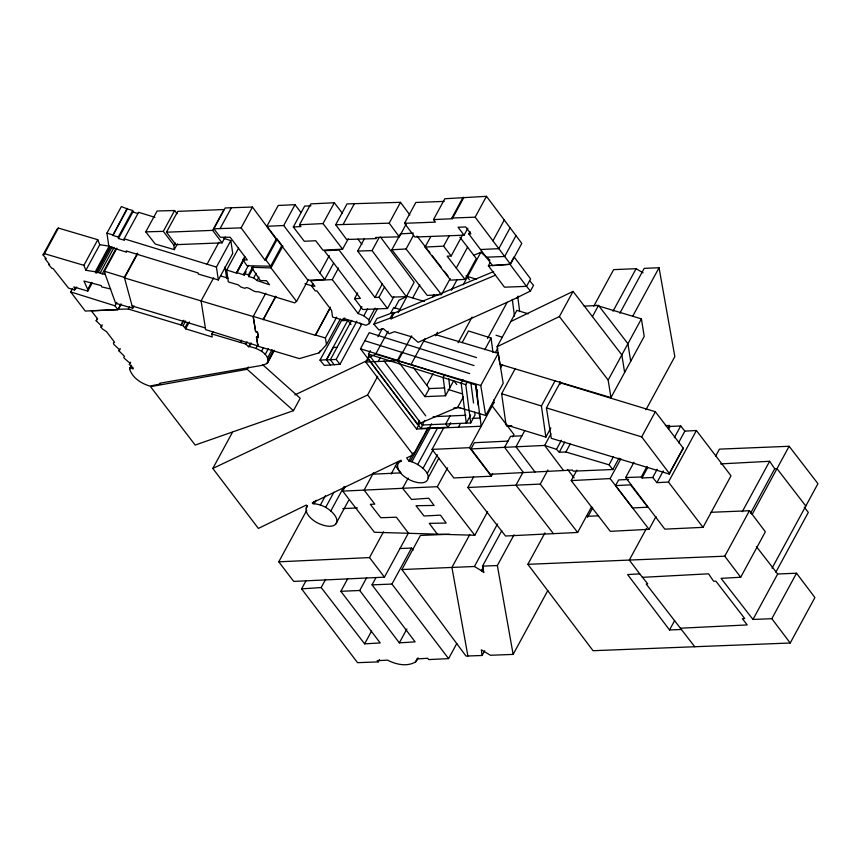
<?xml version="1.0" encoding="UTF-8"?>
<svg xmlns="http://www.w3.org/2000/svg" width="861" height="861" viewBox="0 0 861 861"><rect width="100%" height="100%" fill="white"/><g stroke="black" fill="none" stroke-linecap="round" stroke-linejoin="round"><path stroke-width="1.29" d="M131.238 365.247L129.656 369.078C132.465 378.022 141.258 383.457 149.803 386.062L160.544 383.963L159.855 383.22L262.766 365.215L266.835 363.557L268.158 361.857C268.341 352.612 256.89 348.178 249.324 346.52L248.528 346.768L245.826 344.077L211.817 333.971L213.076 331.657M379.475 659.569L378.216 661.894L377.183 660.699L387.515 660.129C395.888 664.466 407.049 667.049 415.615 661.905L417.241 658.934L427.669 658.278L428.67 659.569L448.592 658.622L456.782 643.533M129.979 367.561L133.068 368.982L133.24 367.991L129.387 364.504L129.946 363.181L124.662 358.596L123.758 357.519L124.436 356.282L118.969 350.879L119.701 349.921L113.835 344.4L113.383 342.796L114.578 342.226L106.549 331.689L102.437 328.967L100.985 327.094L101.91 326.459L96.163 320.766L97.627 318.85L91.298 310.832L117.882 309.637L120.971 304.622M76.726 287.09L74.466 289.985L68.536 288.101L52.952 268.395L51.908 268.395L48.647 264.553L49.615 264.607L45.009 258.655L46.246 258.623L43.05 254.899L56.955 229.284L58.376 228.068L97.788 239.713L99.779 244.685L85.863 270.3L95.28 271.775L95.775 272.711L98.272 272.474L105.3 274.594L115.6 303.255L132.745 308.249L134.004 305.935M43.05 254.899L44.471 253.672L58.376 228.068M85.863 270.3L83.883 265.328L97.788 239.713M121.035 303.847L117.882 309.637L85.261 311.058L70.688 291.933L72.572 288.467M74.466 289.985L75.725 287.66M223.806 238.411L230.823 240.563L232.739 253.435L218.339 279.954L198.267 274.046L198.148 272.948L126.233 250.949L126.578 252.165L108.873 246.655L106.947 233.116L121.347 206.586L127.299 208.9L112.899 235.419L118.28 237.033L118.452 238.497L124.511 240.305L124.188 238.82L138.589 212.301L154.905 217.295M112.899 235.419L127.116 208.373M95.28 271.775L109.186 246.16L99.779 244.685M95.775 272.711L109.681 247.096L109.186 246.16M96.475 272.765L110.38 247.15L112.178 246.859L98.272 272.474M75.456 289.414L73.777 286.928L87.79 291.115L87.704 289.382L91.492 282.397M87.79 291.115L92.213 282.968M118.28 237.033L132.68 210.504L127.299 208.9M118.452 238.497L132.852 211.978L132.68 210.504M100.188 272.969L114.093 247.355M102.179 273.992L116.095 248.377M105.3 274.594L104.407 271.237L116.935 248.162M96.163 320.766L97.422 318.452M177.431 243.824L174.288 249.615L155.281 244.05L145.767 231.857L157.079 211.01L174.632 210.525L177.075 213.722M132.745 308.249L124.35 277.371L137.512 253.134M137.706 253.608L124.501 277.92L253.188 316.568L255.642 331.614L257.482 332.206L258.408 337.598L256.503 337.006L257.999 346.24L299.359 358.606L319.097 352.859L326.47 344.583L340.299 319.108M100.985 327.094L102.244 324.769M117.892 309.637L114.987 305.795L116.87 302.319M145.767 231.857L163.321 231.361L174.632 210.525M166.464 232.201L177.775 211.365L223.978 209.535L212.667 230.371L166.464 232.201L175.859 244.675L222.063 242.845L225.205 237.055M118.452 309.25L128.332 309.034L129.591 306.72M174.288 249.615L173.9 245.213L175.16 242.899M118.969 350.879L120.228 348.565M129.387 364.504L130.646 362.19M129.656 369.078L131.539 365.613M244.825 256.417L242.942 259.882L247.29 259.936L230.167 237.238L220.427 237.281L213.862 228.8L225.173 207.964L252.434 207.038L276.209 239.186L277.231 239.197L281.181 244.352M220.082 228.585L231.394 207.749M207.06 264.209L218.952 242.307M128.332 309.034L181.036 324.995L183.554 320.367M181.036 324.995L183.953 320.335M211.817 333.971L212.226 337.006L185.61 328.827L183.113 325.684L185.632 321.045M218.339 279.954L216.423 267.082L230.823 240.563M185.115 327.449L187.633 322.81M185.61 328.827L189.377 321.874M213.657 277.791L201.087 300.941L205.639 329.645L257.891 345.928L256.406 336.92L258.354 337.566L257.482 332.206L255.642 331.614L253.177 316.364L315.363 335.295L330.452 307.517M213.862 228.8L241.123 227.874L252.434 207.038M308.464 279.524L296.571 301.436L294.677 302.878L258.268 291.739C253.672 292.611 250.723 288.144 246.461 287.552L244.847 288.295L240.951 287.057L238.228 284.84L228.273 281.902L226.723 269.977L238.626 248.065M226.723 269.977L236.635 273.174L244.029 258.601L236.581 272.463M236.635 273.174L244.147 259.333M333.562 263.262L324.758 279.47L307.947 280.234L266.888 226.292L278.211 205.456L295.011 204.692L300.661 212.107M236.506 272.442L244.244 275.089L244.094 273.421L248.474 265.349M244.244 275.089L246.128 271.624M296.571 301.436L271 267.922L251.455 267.287L260.377 280.6L266.533 280.708L269.515 284.765L257.062 280.557L253.683 277.909L248.668 276.564L248.431 274.863L252.811 266.792M248.668 276.564L253.059 268.492M253.683 277.909L256.191 273.292M241.123 227.874L264.897 260.022L276.209 239.186M266.888 226.292L283.7 225.528L295.011 204.692M264.897 260.022L265.909 260.033L277.231 239.197M257.062 280.557L258.935 277.102M242.942 259.882L246.999 265.715L270.655 266.221L281.967 245.385M271 267.922L282.892 246.02M348.264 238.766L342.603 249.184L322.897 250.142L315.696 240.725L304.277 241.274L293.321 226.949L304.633 206.102L311.004 205.801M293.321 226.949L300.963 226.572L299.553 224.732L310.864 203.885L334.348 202.755L342.495 213.42M253.188 316.568L265.748 293.214M240.294 342.527L241.554 340.213M245.826 344.077L247.085 341.752M263.197 319.366L275.768 296.206M248.528 346.768L250.422 343.291M263.251 319.722L275.821 296.561M249.324 346.52L251.208 343.044M299.553 224.732L323.026 223.591L334.348 202.755M255.965 348.318L257.848 344.852M262.766 364.784L300.209 398.234L293.461 410.665L195.167 445.062L150.524 386.654L247.15 369.294L248.377 367.034M261.529 351.245L263.423 347.769M265.188 354.484L268.331 348.705M406.198 224.075L399.278 236.807L375.45 237.507L376.257 238.605L346.606 239.476L335.704 224.743L347.015 203.896L400.505 202.324L409.825 214.916M267.696 357.681L272.098 349.577M268.277 359.833L273.303 350.567M266.835 363.557L273.755 350.825M268.158 361.857L274.444 350.276M343.076 224.527L354.388 203.68M344.766 317.989L343.507 320.303L332.54 317.02L331.614 310.434L316.88 290.857L315.244 290.91L311.564 286.003L312.812 283.689M348.587 500.521L335.93 523.822A16.316 8.502 28.5 0 1 332.97 525.802A16.187 8.438 28.5 0 1 328.278 526.2A18.124 9.439 28.5 0 1 322.262 524.866A17.564 9.159 28.5 0 1 316.374 522.304A16.402 8.545 28.5 0 1 310.692 517.999A16.929 8.814 28.5 0 1 306.968 513.081A17.478 9.105 28.5 0 1 306.193 508.173A18.361 9.568 28.5 0 1 306.645 507.161A3.595 1.873 28.5 0 0 307.097 506.15L306.29 505.063L258.365 528.417L212.818 468.449L232.427 432.33M319.84 273.012L329.268 255.652M311.564 286.003L314.922 286.261L310.584 280.751L332.271 279.588L338.556 268.008M380.573 237.119L414.173 282.257L406.36 296.658L391.981 297.131L357.681 251.078L364.3 238.895M315.363 335.295L330.398 307.216M357.681 251.078L372.06 250.594L379.281 237.302M326.47 344.583L325.404 337.964L336.716 317.128M335.704 224.743L389.194 223.16L400.505 202.324M319.097 352.859L320.357 350.545M359.844 322.929L361.372 324.866L339.977 364.278L324.339 365.398L320.001 360.135L341.397 320.733L347.779 320.357L351.03 324.532M393.757 296.905L387.472 308.486L362.782 309.529L354.56 298.659L357.702 292.869M320.001 360.135L326.384 359.769L347.779 320.357M351.74 320.335L330.344 359.737L326.513 359.93L333.261 347.5L337.092 347.306M467.835 228.24L464.057 235.182L414.851 237.033L404.541 223.3L415.852 202.464L444.201 201.399M450.12 278.706L441.478 294.613L427.25 295.42L391.852 249.765L400.494 233.858L413.431 233.127M343.507 320.303L343.141 318.344L366.011 325.254L369.358 323.585L368.842 319.754L363.816 315.793L358.09 313.522L361.868 306.57M334.208 364.763L330.344 359.737L336.145 359.414L356.906 321.164M363.816 315.793L367.593 308.851M354.56 298.659L360.404 298.412L324.296 250.702L339.116 250.077L374.955 297.443L382.499 283.549M374.955 297.443L378.98 297.271L384.641 286.853M391.852 249.765L406.08 248.969L413.484 235.333M368.842 319.754L375.127 308.173M369.358 323.585L377.527 308.529M450.68 422.697L448.183 427.293L420.911 428.455L360.468 348.78L369.208 332.68L474.045 365.559M529.623 280.675L533.529 285.346L530.441 291.029L513.264 299.531L418.145 342.355L411.73 336.845L394.499 331.689L389.204 333.713L383.113 328.515L379.023 330.054L373.868 324.22L376.957 318.538L393.305 312.457L394.09 313.135L493.644 271.581M404.541 223.3L435.418 222.138L433.503 219.587L444.814 198.751L486.476 196.319L521.798 243.383L510.487 264.219L492.578 265.608L468.815 233.944L470.074 231.631M459.892 237.173L476.316 258.548L465.005 279.384L450.583 280.126L425.065 247.085L430.726 236.667M474.637 412.193L475.078 414.884L470.709 422.934L422.213 425.011L368.443 354.129L370.316 350.685M377.893 336.737L382.327 328.558M390.582 313.372L393.746 307.528L399.881 309.454M463.401 396.856L457.772 407.199L417.434 424.333L367.669 358.058L369.541 354.603M394.65 308.346L399.095 300.177L407.07 296.313L424.387 301.468M365.753 362.029L398.202 360.619L475.885 384.985L481.191 426.227L416.584 429.036L365.753 362.029L368.314 357.315M373.868 324.22L390.216 318.139L393.305 312.457M390.216 318.139L391.002 318.818L394.09 313.135M367.669 358.058L375.644 354.183L388.139 331.184M398.202 312.651L407.07 296.313M433.503 219.587L452.294 218.737L451.874 218.037L463.186 197.201M452.294 218.737L463.616 197.901M378.173 361.491L380.088 357.961M412.753 297.798L419.802 284.819M425.065 247.085L443.609 246.138L449.259 235.72M377.71 376.332L367.593 394.973L413.237 454.877L406.64 457.901L408.814 460.979A3.476 1.808 28.5 0 0 410.353 461.399L411.892 461.819A17.381 9.051 28.5 0 1 417.682 464.585A18.738 9.762 28.5 0 1 422.988 468.406A16.219 8.449 28.5 0 1 427.271 473.453A16.456 8.578 28.5 0 1 428.132 477.887A17.392 9.062 28.5 0 1 426.421 481.213A16.262 8.47 28.5 0 1 421.815 482.795A16.843 8.771 28.5 0 1 415.68 482.106A17.252 8.987 28.5 0 1 404.724 476.833A16.058 8.373 28.5 0 1 400.01 472.323A16.714 8.707 28.5 0 1 397.965 468.319A17.328 9.03 28.5 0 1 399.762 461.851L400.688 461.464A1.733 0.904 28.5 0 0 401.581 461.065L400.957 460.237L312.231 502.856L312.93 503.599A1.604 0.839 28.5 0 0 314.179 503.75L315.417 503.911A22.16 11.548 28.5 0 1 320.378 505.041A16.477 8.588 28.5 0 1 325.684 507.387A17.694 9.213 28.5 0 1 330.785 511.014A18.124 9.439 28.5 0 1 334.402 514.77A16.703 8.707 28.5 0 1 336.877 520.324A16.639 8.675 28.5 0 1 335.93 523.822M306.193 508.173L307.463 505.837M408.609 532.658L384.447 577.161L293.698 581.401L278.77 561.824L306.753 510.293M312.93 503.599L314.2 501.274M314.179 503.75L316.073 500.263M465.005 279.384L447.16 256.18L451.164 255.965L462.475 235.128M451.874 218.037L475.154 217.166L486.476 196.319M453.682 380.702L445.503 395.769L424.936 396.641L397.416 360.372L401.796 352.321M398.202 360.619L411.655 335.844M432.792 296.916L434.073 294.559M320.378 505.041L325.436 495.721M325.684 507.387L333.907 492.234M456.276 268.019L467.588 247.182M330.785 511.014L344.066 486.54M410.945 364.612L425.022 338.674M451.293 290.297L457.051 279.685M487.617 511.682L474.798 535.273L374.427 532.281L342.732 491.114L345.25 486.476M435.515 335.801L437.41 332.292M463.186 284.808L480.836 252.295L489.984 260.13M378.216 661.894L357.552 662.679L301.598 588.87L306.01 580.745M492.944 240.854L504.266 220.018M373.545 472.743L364.117 490.113L374.815 504.137L370.316 504.342L380.777 517.741L396.383 517.213L408.544 533.293M530.441 291.029L526.534 286.358L504.471 287.187L488.391 265.758L490.124 262.562M510.121 227.821L498.799 248.657L480.513 249.529M426.722 385.287L433.072 373.599M301.598 588.87L321.175 587.546L325.587 579.41M424.936 396.641L429.305 388.591L444.739 387.934M515.987 235.645L504.675 256.481L486.271 257.191M458.117 342.743L472.054 317.074M417.434 424.333L419.318 420.878M444.416 375.267L443.167 377.57L445.503 395.769M462.131 342.646L468.47 330.968L491.093 338.061L492.933 352.353M391.163 474.034L397.448 462.454M416.584 429.036L419.146 424.322M422.213 425.011L424.71 420.416M420.911 428.455L422.783 425.011M510.003 264.327L514.049 256.869L530.58 278.899L526.534 286.358L510.003 264.327L488.391 265.758M408.814 460.979L413.248 452.821M413.237 454.877L427.788 428.078M410.353 461.399L428.068 428.778M429.004 428.498L431.565 423.784M321.175 587.546L364.633 643.856L380.207 642.941L340.859 591.313L347.801 578.538M411.892 461.819L430.231 428.035M408.189 478.07L402.636 488.305L411.536 499.455L428.746 498.218L434.105 505.439L416.014 505.719L424.021 515.997L440.488 515.147L446.159 523.068L429.252 523.337L437.334 534.154M463.035 379.766L461.162 383.21L466.285 423.095L470.655 415.045M417.682 464.585L437.915 427.304M487.53 338.481L507.183 302.265M278.77 561.824L369.509 557.584L383.5 531.829M470.709 422.934L465.79 384.663L467.039 382.359M484.754 349.738L491.093 338.061M450.066 415.96L445.697 424.01L448.183 427.293M492.6 473.894L491.351 476.208L453.801 477.952L432.039 449.399L443.975 427.411M422.988 468.406L433.115 449.765M516.848 298.433L518.107 296.109M340.859 591.313L359.726 590.485L366.657 577.72M427.271 473.453L437.399 454.812M596.253 305.3L641.413 318.861L644.2 336.425L610.966 397.631L499.918 364.289L497.12 346.725L516.858 310.369L528.267 313.791M495.333 352.762L497.862 348.102M428.132 477.887L438.884 458.084M359.726 590.485L399.332 642.866L415.12 641.865L372.049 584.845L375.826 577.882M457.772 407.199L485.69 415.519L480.761 385.524L498.25 353.322L435.279 334.542M458.429 427.217L460.355 423.677M500.445 368.174L502.34 364.677M342.732 491.114L437.334 486.68L447.591 467.803M372.049 584.845L391.949 584.07L411.493 548.08L413.108 550.211M484.668 650.765L482.095 655.49L465.995 656.06L401.893 569.541L420.416 535.445L449.377 534.229M485.69 415.519L503.179 383.317L498.25 353.322M432.039 449.399L469.579 447.666L493.988 402.647L493.654 400.074M364.633 643.856L371.565 631.091M618.984 458.138L612.817 469.514L573.318 471.161L572.371 470.084L490.189 474.271L470.989 448.925L474.357 442.715L507.968 441.112M550.857 427.928L545.863 437.13L506.064 424.893L501.619 393.735L515.352 368.433M497.12 346.725L559.381 316.557L573.049 291.395L621.836 354.904L624.634 372.469M591.679 506.612L577.645 532.453L505.504 536.016L467.846 487.509L473.604 476.908M399.332 642.866L406.898 628.939M512.715 436.85L513.974 434.536L492.212 405.983M524.779 430.586L515.976 446.794L534.993 471.989M469.805 534.52L451.928 567.442L467.9 656.007M593.799 306.129L613.624 269.633L636.107 268.686L643.113 272.872M545.863 437.13L541.418 405.972L555.151 380.67M592.422 316.622L598.503 305.429L627.906 343.722L630.704 361.286M546.412 407.899L560.08 382.736L655.339 411.719L683.247 448.129L669.137 474.013L551.298 438.314L546.412 407.899L641.671 436.882L669.675 473.841M415.615 661.905L417.51 658.428M416.799 660.204L418.059 657.89M522.982 472.248L515.965 485.173L467.846 487.509M401.893 569.541L474.411 566.495L497.518 523.951M613.01 311.23L636.107 268.686M550.954 433.847L544.669 445.428L470.989 448.925M483.344 567.13L481.428 570.682L483.893 572.587L482.515 566.151L501.769 530.699M619.834 313.253L644.211 268.352L659.052 267.728L674.83 356.594L645.954 409.771M481.568 571.241L483.495 567.7M612.817 469.514L609.039 464.822L565.871 452.003L559.263 452.229L556.475 449.345L561.415 440.251M553.408 533.637L515.965 485.173L540.267 484.097L547.919 469.998M482.095 655.49L481.342 649.786L490.415 655.264L513.134 654.403L497.357 565.537L514.039 534.81M632.738 316.181L659.052 267.728M559.263 452.229L564.816 441.994M565.871 452.003L570.197 444.039M610.966 397.631L608.167 380.067L641.413 318.861M656.017 516.503L649.054 529.321L610.277 531.334L571.22 480.599L576.913 470.117M756.388 546.584L777.666 573.996L796.522 573.211L814.904 597.545L790.215 643.006L593.057 650.712L527.868 564.332L544.948 532.884M609.039 464.822L613.366 456.868M513.134 654.403L547.779 590.581M587.568 517.31L592.702 507.861M571.22 480.599L610.126 478.576L620.878 458.773M641.671 436.882L655.339 411.719M615.55 485.626L630.564 484.851L647.763 507.194L632.631 507.979L615.55 485.626L618.639 479.943L628.638 479.426M665.359 425.603L669.255 425.474L669.998 426.453L680.707 425.958L684.872 431.124L696.409 430.522L731 475.81L703.028 527.341L664.821 529.149L625.689 477.521L633.954 462.292M625.689 477.521L641.284 477.005L646.998 466.458M667.985 427.82L669.255 425.474M641.284 477.005L642.015 477.984L647.741 467.437M668.728 428.8L669.998 426.453M642.015 477.984L652.724 477.489L657.18 469.288M674.346 437.668L680.707 425.958M652.724 477.489L656.9 482.655L663.261 470.935M678.522 442.834L684.872 431.124M669.137 474.013L683.247 448.129M656.9 482.655L668.437 482.052L696.409 430.522M646.396 528.6L629.305 560.07L527.868 564.332M715.599 456.19L719.441 449.13L789.128 446.278L817.95 483.678L772.08 568.152M694.762 646.772L646.202 584.016L647.72 583.866L639.723 573.867L627.626 574.578L669.535 629.972L674.593 620.652M742.268 511.692L769.637 461.292L774.728 468.728L776.988 468.632L805.81 506.031M639.755 573.867L629.305 560.07L724.758 556.195L749.447 510.734L765.364 531.775L740.686 577.247L721.066 578.344L752.977 619.457L771.833 618.682L790.215 643.006M750.544 513.264L774.728 468.728M752.17 514.351L789.128 446.278M775.858 572.178L808.318 512.392L804.292 507.237M752.977 619.457L777.666 573.996M771.833 618.682L796.522 573.211M510.788 321.551L573.049 291.395M294.871 394.908L367.367 360.49M212.818 468.449L367.464 395.038M473.485 255.394L480.836 252.295M391.002 318.818L495.473 275.208M682.795 448.85L683.333 448.678M720.657 463.896L769.637 461.292M642.349 577.344L708.538 573.813L713.629 581.25L715.889 581.164L744.711 618.553L742.343 618.672L747.219 624.925L680.577 628.207M584.167 306.161L598.503 305.429M506.451 425.991L511.789 425.732M521.938 435.806L510.562 436.344L504.6 447.333L523.434 472.581M372.759 474.196L400.645 472.883M342.786 508.614L357.455 507.925M492.567 402.711L493.988 402.647M453.919 407.91L460.613 407.619M433.105 416.681L465.866 415.282M472.043 418.403L479.835 418.069L479.168 412.903M586.535 516.331L598.546 515.825M482.515 566.151L497.357 565.537M669.535 629.972L681.546 629.466M711.003 512.295L749.447 510.734M468.815 233.944L470.881 233.869L465.693 226.949L458.095 227.239L464.057 235.182M399.547 548.543L411.493 548.08M109.681 247.096L110.38 247.15M110.671 288.984L101.63 286.896L101.286 285.604L83.947 281.02L87.704 289.382M315.32 334.994L325.404 337.964M132.852 211.978L137.706 213.42M44.471 253.672L83.883 265.328M304.945 283.743L312.575 286.024M375.644 354.183L480.761 385.524M220.567 275.94L228.197 278.232M132.12 305.946L205.37 327.966M124.188 238.82L216.423 267.082M104.407 271.237L124.35 277.371M501.619 393.735L541.418 405.972M106.947 233.116L112.716 234.892M466.361 276.101L476.52 279.287M496.011 335.241L502.297 337.221M423.741 341.042L476.51 357.584M364.838 340.73L469.675 373.609M360.468 348.78L397.416 360.372M368.443 354.129L465.79 384.663M448.054 389.42L462.088 393.821M70.688 291.933L114.987 305.795M556.475 449.345L544.669 445.428L563.535 470.536M244.094 273.421L248.431 274.863M181.445 324.974L183.113 325.684M474.411 566.495L481.428 570.682M247.15 369.294L293.461 410.665M336.145 359.414L339.977 364.278M395.36 465.758L400.989 472.969M326.384 359.769L330.452 364.989M417.101 236.118L427.54 249.593M428.272 250.54L429.897 252.628M432.33 255.771L436.904 261.658M437.614 262.583L441.176 267.168M444.319 271.237L448.011 275.983M406.08 248.969L441.478 294.613M567.593 469.449L574.093 477.855M540.267 484.097L577.645 532.453M443.609 246.138L451.164 255.965M437.334 486.68L474.798 535.273M559.381 316.557L608.167 380.067M610.126 478.576L649.054 529.321M668.437 482.052L703.028 527.341M323.026 223.591L342.603 249.184M265.909 260.033L270.655 266.221M163.321 231.361L173.9 245.213M469.579 447.666L491.351 476.208M332.271 279.588L358.09 313.522M283.7 225.528L324.758 279.47M369.509 557.584L384.447 577.161M466.199 275.552L469.428 279.793M454.328 381.358L456.739 384.544M413.119 367.26L429.305 388.591M384.049 360.899L425.786 415.906M391.949 584.07L448.592 658.622M724.758 556.195L740.686 577.247M357.885 239.089L361.9 244.395M378.98 297.271L387.472 308.486M212.667 230.371L222.063 242.845M475.154 217.166L510.487 264.219M372.06 250.594L406.36 296.658M389.194 223.16L399.278 236.807M224.936 266.985L226.777 278.566M560.016 381.552L560.382 384.157M517.827 297.239L519.667 311.574M512.295 299.284L514.469 316.159M477.123 389.506L477.468 392.164M475.52 384.49L478.167 405.154M470.87 382.93L473.55 403.013M448.71 378.614L449.872 387.719"/></g></svg>
